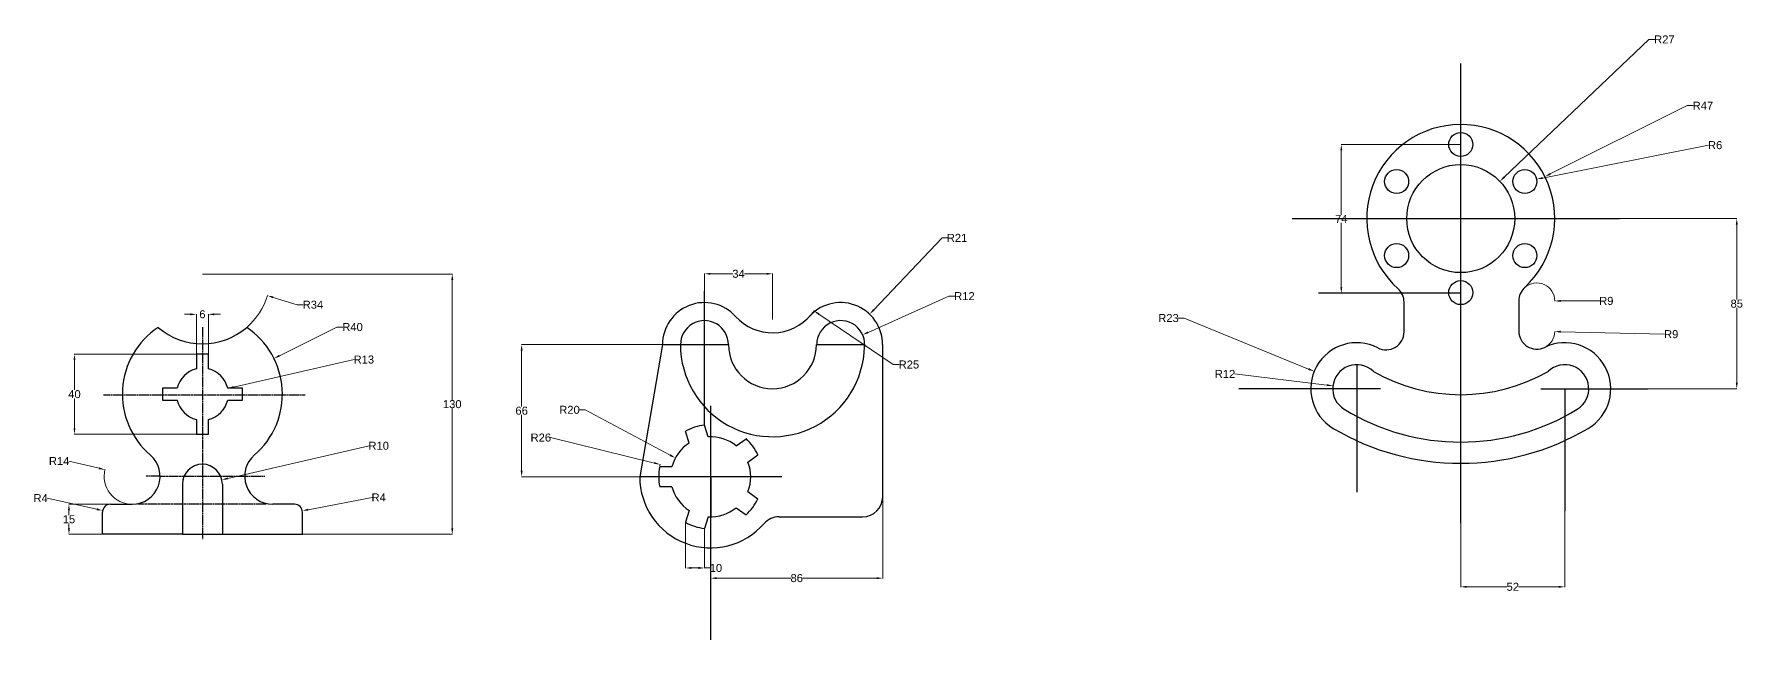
# Model space of a CAD drawing. Header units: inches. Extents: x 51 to 5125, y 41 to 357.
# Drawn here: x 1259 to 2113, y 55 to 357 of the extents above; entities that cross this region are included whole.
import ezdxf

# ---------------------------------------------------------------- set-up
doc = ezdxf.new("R2010")
doc.units = ezdxf.units.IN
doc.header["$MEASUREMENT"] = 0
doc.linetypes.add('ACANSTGL', pattern=[0.11811, 0.07874, -0.03937])
doc.layers.add('AM_5', color=3, linetype='Continuous', lineweight=15)
doc.styles.get("Standard").update_dxf_attribs({"font": 'arial.ttf'})
doc.dimstyles.new('AM_ANSI$0', dxfattribs={"dimtxt": 4, "dimasz": 3, "dimexe": 0.1, "dimexo": 0.05, "dimgap": 0.06, "dimtad": 0, "dimtih": 1, "dimtoh": 1, "dimdec": 0, "dimzin": 7, "dimdsep": 46, "dimtxsty": 'Standard', "dimcen": 0, "dimclrd": 2, "dimclre": 1, "dimclrt": 3, "dimadec": 0, "dimazin": 2, "dimtp": 0.1, "dimtm": 0.1, "dimtfac": 0.71, "dimtdec": 0, "dimtofl": 0, "dimtmove": 0, "dimatfit": 3, "dimfxl": 1, "dimtfillclr": 1, "dimtolj": 1, "dimtzin": 7, "dimlwd": -1, "dimlwe": -1, "dimarcsym": 1})
doc.dimstyles.new('AM_ANSI$4', dxfattribs={"dimtxt": 4, "dimasz": 3, "dimexe": 0.1, "dimexo": 0.05, "dimgap": 0.06, "dimtad": 0, "dimtih": 1, "dimtoh": 1, "dimdec": 0, "dimzin": 7, "dimdsep": 46, "dimtxsty": 'Standard', "dimcen": 0, "dimclrd": 2, "dimclre": 1, "dimclrt": 3, "dimadec": 0, "dimazin": 2, "dimtp": 0.1, "dimtm": 0.1, "dimtfac": 0.71, "dimtdec": 0, "dimtofl": 0, "dimtmove": 0, "dimatfit": 0, "dimfxl": 1, "dimtfillclr": 1, "dimtolj": 1, "dimtzin": 7, "dimlwd": -1, "dimlwe": -1, "dimarcsym": 1})

# ---------------------------------------------------------------- blocks, each defined once
blk = doc.blocks.new('*U48')
for points in [[(6, 32.65), (6, 40), (0, 40), (0, 32.65)], [(0, 7.35), (0, 0), (6, 0), (6, 7.35)]]:
    blk.add_lwpolyline(points)
blk = doc.blocks.new('*U49')
at = {"color": 0, "linetype": 'ByBlock', "lineweight": -2, "transparency": 16777216}
blk.add_blockref('*U48', (247.32, 105.35), dxfattribs=at)
for p, rotation in [((253.32, 145.35), 180), ((270.32, 122.35), 90), ((230.32, 128.35), 269.9999999999999)]:
    blk.add_blockref('*U48', p, dxfattribs=dict(at, rotation=rotation))
blk = doc.blocks.new('*D53')
at = {"layer": 'AM_5', "color": 2, "linetype": 'ByBlock', "transparency": 16777216}
blk.add_line((1358.55, 180.85), (1418.83, 194.58), dxfattribs=at)
at = {"layer": 'AM_5', "color": 1, "linetype": 'ByBlock', "transparency": 16777216}
blk.add_arc((1342.95, 177.3), 13, 12.39299, 13.122, dxfattribs=at)
at = {"layer": 'AM_5', "color": 2, "transparency": 16777216}
blk.add_solid([(1358.44, 181.34), (1358.66, 180.37), (1355.63, 180.19)], dxfattribs=at)
at = {"layer": 'Defpoints', "color": 0, "transparency": 16777216}
for p in [(1355.63, 180.19), (1342.95, 177.3)]:
    blk.add_point(p, dxfattribs=at)
at = {"layer": 'AM_5', "color": 3, "transparency": 16777216, "insert": (1423.67, 194.58), "char_height": 4, "attachment_point": 5}
blk.add_mtext('\\A1;R13', dxfattribs=at)
blk = doc.blocks.new('*D54')
at = {"layer": 'AM_5', "color": 2, "linetype": 'ByBlock', "transparency": 16777216}
blk.add_line((1355.62, 135.22), (1426.26, 151.51), dxfattribs=at)
at = {"layer": 'AM_5', "color": 2, "transparency": 16777216}
blk.add_solid([(1355.51, 135.71), (1355.73, 134.73), (1352.7, 134.55)], dxfattribs=at)
at = {"layer": 'Defpoints', "color": 0, "transparency": 16777216}
for p in [(1342.95, 132.3), (1352.7, 134.55)]:
    blk.add_point(p, dxfattribs=at)
at = {"layer": 'AM_5', "color": 3, "transparency": 16777216, "insert": (1431.09, 151.51), "char_height": 4, "attachment_point": 5}
blk.add_mtext('\\A1;R10', dxfattribs=at)
blk = doc.blocks.new('*D55')
at = {"layer": 'AM_5', "color": 2, "linetype": 'ByBlock', "transparency": 16777216}
blk.add_line((1291.28, 140.27), (1276.17, 143.91), dxfattribs=at)
at = {"layer": 'AM_5', "color": 1, "linetype": 'ByBlock', "transparency": 16777216}
blk.add_arc((1307.81, 136.3), 14, 166.06661, 269.79537, dxfattribs=at)
at = {"layer": 'AM_5', "color": 2, "transparency": 16777216}
blk.add_solid([(1291.4, 140.76), (1291.16, 139.79), (1294.2, 139.57)], dxfattribs=at)
at = {"layer": 'Defpoints', "color": 0, "transparency": 16777216}
for p in [(1294.2, 139.57), (1307.81, 136.3)]:
    blk.add_point(p, dxfattribs=at)
at = {"layer": 'AM_5', "color": 3, "transparency": 16777216, "insert": (1271.34, 143.91), "char_height": 4, "attachment_point": 5}
blk.add_mtext('\\A1;R14', dxfattribs=at)
blk = doc.blocks.new('*D56')
at = {"layer": 'AM_5', "color": 2, "linetype": 'ByBlock', "transparency": 16777216}
blk.add_line((1290.12, 119.83), (1265.37, 125.38), dxfattribs=at)
at = {"layer": 'AM_5', "color": 2, "transparency": 16777216}
blk.add_solid([(1290.23, 120.32), (1290.01, 119.34), (1293.05, 119.17)], dxfattribs=at)
at = {"layer": 'Defpoints', "color": 0, "transparency": 16777216}
for p in [(1293.05, 119.17), (1296.95, 118.3)]:
    blk.add_point(p, dxfattribs=at)
at = {"layer": 'AM_5', "color": 3, "transparency": 16777216, "insert": (1262.1, 125.38), "char_height": 4, "attachment_point": 5}
blk.add_mtext('\\A1;R4', dxfattribs=at)
blk = doc.blocks.new('*D57')
at = {"layer": 'AM_5', "color": 2, "linetype": 'ByBlock', "transparency": 16777216}
blk.add_line((1395.83, 119.61), (1427.81, 125.73), dxfattribs=at)
at = {"layer": 'AM_5', "color": 2, "transparency": 16777216}
blk.add_solid([(1395.73, 120.1), (1395.92, 119.12), (1392.88, 119.05)], dxfattribs=at)
at = {"layer": 'Defpoints', "color": 0, "transparency": 16777216}
for p in [(1388.95, 118.3), (1392.88, 119.05)]:
    blk.add_point(p, dxfattribs=at)
at = {"layer": 'AM_5', "color": 3, "transparency": 16777216, "insert": (1431.09, 125.73), "char_height": 4, "attachment_point": 5}
blk.add_mtext('\\A1;R4', dxfattribs=at)
blk = doc.blocks.new('*D58')
at = {"layer": 'AM_5', "color": 2, "linetype": 'ByBlock', "transparency": 16777216}
for p, q in [((1381.43, 196.49), (1410.18, 210.83)), ((1410.18, 210.83), (1413.18, 210.83))]:
    blk.add_line(p, q, dxfattribs=at)
at = {"layer": 'AM_5', "color": 2, "transparency": 16777216}
blk.add_solid([(1381.21, 196.94), (1381.65, 196.04), (1378.75, 195.15)], dxfattribs=at)
at = {"layer": 'Defpoints', "color": 0, "transparency": 16777216}
for p in [(1378.75, 195.15), (1342.95, 177.3)]:
    blk.add_point(p, dxfattribs=at)
at = {"layer": 'AM_5', "color": 3, "transparency": 16777216, "insert": (1418.01, 210.83), "char_height": 4, "attachment_point": 5}
blk.add_mtext('\\A1;R40', dxfattribs=at)
blk = doc.blocks.new('*D59')
at = {"layer": 'AM_5', "color": 2, "linetype": 'ByBlock', "transparency": 16777216}
for p, q in [((1378.35, 225.64), (1390.38, 221.97)), ((1390.38, 221.97), (1393.38, 221.97))]:
    blk.add_line(p, q, dxfattribs=at)
at = {"layer": 'AM_5', "color": 1, "linetype": 'ByBlock', "transparency": 16777216}
blk.add_arc((1342.95, 236.41), 34, 310.71847, 343.23623, dxfattribs=at)
at = {"layer": 'AM_5', "color": 2, "transparency": 16777216}
blk.add_solid([(1378.49, 226.12), (1378.2, 225.16), (1375.48, 226.51)], dxfattribs=at)
at = {"layer": 'Defpoints', "color": 0, "transparency": 16777216}
for p in [(1342.95, 236.41), (1375.48, 226.51)]:
    blk.add_point(p, dxfattribs=at)
at = {"layer": 'AM_5', "color": 3, "transparency": 16777216, "insert": (1398.21, 221.97), "char_height": 4, "attachment_point": 5}
blk.add_mtext('\\A1;R34', dxfattribs=at)
blk = doc.blocks.new('*D50')
at = {"layer": 'AM_5', "color": 2, "linetype": 'ByBlock', "transparency": 16777216}
for p, q in [((1336.95, 217.18), (1333.95, 217.18)), ((1348.95, 217.18), (1351.95, 217.18))]:
    blk.add_line(p, q, dxfattribs=at)
at = {"layer": 'AM_5', "color": 1, "linetype": 'ByBlock', "transparency": 16777216}
for p, q in [((1339.95, 197.35), (1339.95, 217.28)), ((1345.95, 197.35), (1345.95, 217.28))]:
    blk.add_line(p, q, dxfattribs=at)
at = {"layer": 'AM_5', "color": 2, "transparency": 16777216}
for points in [[(1336.95, 217.68), (1336.95, 216.68), (1339.95, 217.18)], [(1348.95, 217.68), (1348.95, 216.68), (1345.95, 217.18)]]:
    blk.add_solid(points, dxfattribs=at)
at = {"layer": 'Defpoints', "color": 0, "transparency": 16777216}
for p in [(1345.95, 217.18), (1339.95, 197.3), (1345.95, 197.3)]:
    blk.add_point(p, dxfattribs=at)
at = {"layer": 'AM_5', "color": 3, "transparency": 16777216, "insert": (1342.95, 217.18), "char_height": 4, "attachment_point": 5}
blk.add_mtext('\\A1;6', dxfattribs=at)
blk = doc.blocks.new('*D51')
at = {"layer": 'AM_5', "color": 1, "linetype": 'ByBlock', "transparency": 16777216}
for p, q in [((1299.17, 122.3), (1276.14, 122.3)), ((1292.9, 107.3), (1276.14, 107.3))]:
    blk.add_line(p, q, dxfattribs=at)
at = {"layer": 'AM_5', "color": 2, "linetype": 'ByBlock', "transparency": 16777216}
for p, q in [((1276.24, 119.3), (1276.24, 116.9)), ((1276.24, 110.3), (1276.24, 112.7))]:
    blk.add_line(p, q, dxfattribs=at)
at = {"layer": 'AM_5', "color": 2, "transparency": 16777216}
for points in [[(1275.74, 119.3), (1276.74, 119.3), (1276.24, 122.3)], [(1275.74, 110.3), (1276.74, 110.3), (1276.24, 107.3)]]:
    blk.add_solid(points, dxfattribs=at)
at = {"layer": 'Defpoints', "color": 0, "transparency": 16777216}
for p in [(1276.24, 122.3), (1299.22, 122.3), (1292.95, 107.3)]:
    blk.add_point(p, dxfattribs=at)
at = {"layer": 'AM_5', "color": 3, "transparency": 16777216, "insert": (1276.24, 114.8), "char_height": 4, "attachment_point": 5}
blk.add_mtext('\\A1;15', dxfattribs=at)
blk = doc.blocks.new('*D60')
at = {"layer": 'AM_5', "color": 1, "linetype": 'ByBlock', "transparency": 16777216}
for p, q in [((1343, 237.3), (1467.97, 237.3)), ((1387.11, 107.3), (1467.97, 107.3))]:
    blk.add_line(p, q, dxfattribs=at)
at = {"layer": 'AM_5', "color": 2, "linetype": 'ByBlock', "transparency": 16777216}
for p, q in [((1467.87, 234.3), (1467.87, 174.4)), ((1467.87, 110.3), (1467.87, 170.2))]:
    blk.add_line(p, q, dxfattribs=at)
at = {"layer": 'AM_5', "color": 2, "transparency": 16777216}
for points in [[(1467.37, 234.3), (1468.37, 234.3), (1467.87, 237.3)], [(1467.37, 110.3), (1468.37, 110.3), (1467.87, 107.3)]]:
    blk.add_solid(points, dxfattribs=at)
at = {"layer": 'Defpoints', "color": 0, "transparency": 16777216}
for p in [(1342.95, 237.3), (1467.87, 237.3), (1387.06, 107.3)]:
    blk.add_point(p, dxfattribs=at)
at = {"layer": 'AM_5', "color": 3, "transparency": 16777216, "insert": (1467.87, 172.3), "char_height": 4, "attachment_point": 5}
blk.add_mtext('\\A1;130', dxfattribs=at)
blk = doc.blocks.new('*D52')
at = {"layer": 'AM_5', "color": 1, "linetype": 'ByBlock', "transparency": 16777216}
for p, q in [((1342.9, 197.3), (1278.89, 197.3)), ((1342.9, 157.3), (1278.89, 157.3))]:
    blk.add_line(p, q, dxfattribs=at)
at = {"layer": 'AM_5', "color": 2, "linetype": 'ByBlock', "transparency": 16777216}
for p, q in [((1278.99, 194.3), (1278.99, 179.4)), ((1278.99, 160.3), (1278.99, 175.2))]:
    blk.add_line(p, q, dxfattribs=at)
at = {"layer": 'AM_5', "color": 2, "transparency": 16777216}
for points in [[(1278.49, 194.3), (1279.49, 194.3), (1278.99, 197.3)], [(1278.49, 160.3), (1279.49, 160.3), (1278.99, 157.3)]]:
    blk.add_solid(points, dxfattribs=at)
at = {"layer": 'Defpoints', "color": 0, "transparency": 16777216}
for p in [(1278.99, 197.3), (1342.95, 197.3), (1342.95, 157.3)]:
    blk.add_point(p, dxfattribs=at)
at = {"layer": 'AM_5', "color": 3, "transparency": 16777216, "insert": (1278.99, 177.3), "char_height": 4, "attachment_point": 5}
blk.add_mtext('\\A1;40', dxfattribs=at)
blk = doc.blocks.new('*U61')
for p, q in [((3.32, 5), (-2.83, 5)), ((3.32, -5), (-2.83, -5))]:
    blk.add_line(p, q)
blk.add_arc((22.68, 0), 26, 168.91251, 191.08749)
blk = doc.blocks.new('*U62')
at = {"color": 0, "linetype": 'ByBlock', "lineweight": -2, "transparency": 16777216}
for p, rotation in [((125.23, 116.39), 287.9999999999999), ((150.59, 108.15), 215.9999999999999), ((150.59, 81.49), 144), ((125.23, 73.25), 72)]:
    blk.add_blockref('*U61', p, dxfattribs=dict(at, rotation=rotation))
blk.add_blockref('*U61', (109.56, 94.82), dxfattribs=at)
blk = doc.blocks.new('*D63')
at = {"layer": 'AM_5', "color": 1, "linetype": 'ByBlock', "transparency": 16777216}
for p, q in [((1683.09, 125.99), (1683.09, 85.31)), ((1597.09, 90.44), (1597.09, 85.31))]:
    blk.add_line(p, q, dxfattribs=at)
at = {"layer": 'AM_5', "color": 2, "linetype": 'ByBlock', "transparency": 16777216}
for p, q in [((1600.09, 85.41), (1637.16, 85.41)), ((1680.09, 85.41), (1643.01, 85.41))]:
    blk.add_line(p, q, dxfattribs=at)
at = {"layer": 'AM_5', "color": 2, "transparency": 16777216}
for points in [[(1600.09, 85.91), (1600.09, 84.91), (1597.09, 85.41)], [(1680.09, 85.91), (1680.09, 84.91), (1683.09, 85.41)]]:
    blk.add_solid(points, dxfattribs=at)
at = {"layer": 'Defpoints', "color": 0, "transparency": 16777216}
for p in [(1683.09, 126.04), (1597.09, 90.49), (1683.09, 85.41)]:
    blk.add_point(p, dxfattribs=at)
at = {"layer": 'AM_5', "color": 3, "transparency": 16777216, "insert": (1640.09, 85.41), "char_height": 4, "attachment_point": 5}
blk.add_mtext('\\A1;86', dxfattribs=at)
blk = doc.blocks.new('*D66')
at = {"layer": 'AM_5', "color": 1, "linetype": 'ByBlock', "transparency": 16777216}
for p, q in [((1584.45, 113.27), (1584.45, 90.39)), ((1593.96, 110.18), (1593.96, 90.39))]:
    blk.add_line(p, q, dxfattribs=at)
at = {"layer": 'AM_5', "color": 2, "linetype": 'ByBlock', "transparency": 16777216}
for p, q in [((1587.45, 90.49), (1590.96, 90.49)), ((1593.96, 90.49), (1596.96, 90.49))]:
    blk.add_line(p, q, dxfattribs=at)
at = {"layer": 'AM_5', "color": 2, "transparency": 16777216}
for points in [[(1587.45, 90.99), (1587.45, 89.99), (1584.45, 90.49)], [(1590.96, 90.99), (1590.96, 89.99), (1593.96, 90.49)]]:
    blk.add_solid(points, dxfattribs=at)
at = {"layer": 'Defpoints', "color": 0, "transparency": 16777216}
for p in [(1584.45, 113.32), (1593.96, 110.23), (1593.96, 90.49)]:
    blk.add_point(p, dxfattribs=at)
at = {"layer": 'AM_5', "color": 3, "transparency": 16777216, "insert": (1599.69, 90.49), "char_height": 4, "attachment_point": 5}
blk.add_mtext('\\A1;10', dxfattribs=at)
blk = doc.blocks.new('*D64')
at = {"layer": 'AM_5', "color": 2, "linetype": 'ByBlock', "transparency": 16777216}
for p, q in [((1678.62, 219.43), (1712.78, 255.36)), ((1712.78, 255.36), (1715.78, 255.36))]:
    blk.add_line(p, q, dxfattribs=at)
at = {"layer": 'AM_5', "color": 2, "transparency": 16777216}
blk.add_solid([(1678.26, 219.78), (1678.99, 219.09), (1676.56, 217.26)], dxfattribs=at)
at = {"layer": 'Defpoints', "color": 0, "transparency": 16777216}
for p in [(1676.56, 217.26), (1662.09, 202.04)]:
    blk.add_point(p, dxfattribs=at)
at = {"layer": 'AM_5', "color": 3, "transparency": 16777216, "insert": (1720.23, 255.36), "char_height": 4, "attachment_point": 5}
blk.add_mtext('\\A1;R21', dxfattribs=at)
blk = doc.blocks.new('*D67')
at = {"layer": 'AM_5', "color": 2, "linetype": 'ByBlock', "transparency": 16777216}
for p, q in [((1675.77, 208.18), (1716.11, 226.26)), ((1716.11, 226.26), (1719.11, 226.26))]:
    blk.add_line(p, q, dxfattribs=at)
at = {"layer": 'AM_5', "color": 2, "transparency": 16777216}
blk.add_solid([(1675.57, 208.63), (1675.98, 207.72), (1673.04, 206.95)], dxfattribs=at)
at = {"layer": 'Defpoints', "color": 0, "transparency": 16777216}
for p in [(1673.04, 206.95), (1662.09, 202.04)]:
    blk.add_point(p, dxfattribs=at)
at = {"layer": 'AM_5', "color": 3, "transparency": 16777216, "insert": (1723.93, 226.26), "char_height": 4, "attachment_point": 5}
blk.add_mtext('\\A1;R12', dxfattribs=at)
blk = doc.blocks.new('*D68')
at = {"layer": 'AM_5', "color": 2, "linetype": 'ByBlock', "transparency": 16777216}
for p, q in [((1534.32, 169.46), (1531.32, 169.46)), ((1576.79, 146.85), (1534.32, 169.46))]:
    blk.add_line(p, q, dxfattribs=at)
at = {"layer": 'AM_5', "color": 2, "transparency": 16777216}
blk.add_solid([(1577.02, 147.29), (1576.55, 146.41), (1579.43, 145.44)], dxfattribs=at)
at = {"layer": 'Defpoints', "color": 0, "transparency": 16777216}
for p in [(1579.43, 145.44), (1597.09, 136.04)]:
    blk.add_point(p, dxfattribs=at)
at = {"layer": 'AM_5', "color": 3, "transparency": 16777216, "insert": (1526.49, 169.46), "char_height": 4, "attachment_point": 5}
blk.add_mtext('\\A1;R20', dxfattribs=at)
blk = doc.blocks.new('*D69')
at = {"layer": 'AM_5', "color": 2, "linetype": 'ByBlock', "transparency": 16777216}
blk.add_line((1568.92, 142.92), (1516.99, 155.6), dxfattribs=at)
at = {"layer": 'AM_5', "color": 1, "linetype": 'ByBlock', "transparency": 16777216}
blk.add_arc((1597.09, 136.04), 26, 166.05238, 168.80233, dxfattribs=at)
at = {"layer": 'AM_5', "color": 2, "transparency": 16777216}
blk.add_solid([(1569.03, 143.41), (1568.8, 142.43), (1571.83, 142.21)], dxfattribs=at)
at = {"layer": 'Defpoints', "color": 0, "transparency": 16777216}
for p in [(1571.83, 142.21), (1597.09, 136.04)]:
    blk.add_point(p, dxfattribs=at)
at = {"layer": 'AM_5', "color": 3, "transparency": 16777216, "insert": (1512.15, 155.6), "char_height": 4, "attachment_point": 5}
blk.add_mtext('\\A1;R26', dxfattribs=at)
blk = doc.blocks.new('*D70')
at = {"layer": 'AM_5', "color": 1, "linetype": 'ByBlock', "transparency": 16777216}
for p, q in [((1593.96, 202.09), (1593.96, 237.51)), ((1628.02, 214.66), (1628.02, 237.51))]:
    blk.add_line(p, q, dxfattribs=at)
at = {"layer": 'AM_5', "color": 2, "linetype": 'ByBlock', "transparency": 16777216}
for p, q in [((1596.96, 237.41), (1608.08, 237.41)), ((1625.02, 237.41), (1613.91, 237.41))]:
    blk.add_line(p, q, dxfattribs=at)
at = {"layer": 'AM_5', "color": 2, "transparency": 16777216}
for points in [[(1596.96, 237.91), (1596.96, 236.91), (1593.96, 237.41)], [(1625.02, 237.91), (1625.02, 236.91), (1628.02, 237.41)]]:
    blk.add_solid(points, dxfattribs=at)
at = {"layer": 'Defpoints', "color": 0, "transparency": 16777216}
for p in [(1628.02, 237.41), (1628.02, 214.61), (1593.96, 202.04)]:
    blk.add_point(p, dxfattribs=at)
at = {"layer": 'AM_5', "color": 3, "transparency": 16777216, "insert": (1610.99, 237.41), "char_height": 4, "attachment_point": 5}
blk.add_mtext('\\A1;34', dxfattribs=at)
blk = doc.blocks.new('*D65')
at = {"layer": 'AM_5', "color": 1, "linetype": 'ByBlock', "transparency": 16777216}
for p, q in [((1572.91, 202.04), (1502.47, 202.04)), ((1561.54, 136.04), (1502.47, 136.04))]:
    blk.add_line(p, q, dxfattribs=at)
at = {"layer": 'AM_5', "color": 2, "linetype": 'ByBlock', "transparency": 16777216}
for p, q in [((1502.57, 199.04), (1502.57, 171.14)), ((1502.57, 139.04), (1502.57, 166.94))]:
    blk.add_line(p, q, dxfattribs=at)
at = {"layer": 'AM_5', "color": 2, "transparency": 16777216}
for points in [[(1502.07, 199.04), (1503.07, 199.04), (1502.57, 202.04)], [(1502.07, 139.04), (1503.07, 139.04), (1502.57, 136.04)]]:
    blk.add_solid(points, dxfattribs=at)
at = {"layer": 'Defpoints', "color": 0, "transparency": 16777216}
for p in [(1502.57, 202.04), (1572.96, 202.04), (1561.59, 136.04)]:
    blk.add_point(p, dxfattribs=at)
at = {"layer": 'AM_5', "color": 3, "transparency": 16777216, "insert": (1502.57, 169.04), "char_height": 4, "attachment_point": 5}
blk.add_mtext('\\A1;66', dxfattribs=at)
blk = doc.blocks.new('*D71')
at = {"layer": 'AM_5', "color": 2, "linetype": 'ByBlock', "transparency": 16777216}
for p, q in [((1651.2, 217.24), (1688.32, 192.09)), ((1688.32, 192.09), (1691.32, 192.09))]:
    blk.add_line(p, q, dxfattribs=at)
at = {"layer": 'AM_5', "color": 1, "linetype": 'ByBlock', "transparency": 16777216}
blk.add_arc((1628.02, 232.95), 25, 320.23184, 326.10511, dxfattribs=at)
at = {"layer": 'AM_5', "color": 2, "transparency": 16777216}
blk.add_solid([(1651.48, 217.66), (1650.92, 216.83), (1648.72, 218.93)], dxfattribs=at)
at = {"layer": 'Defpoints', "color": 0, "transparency": 16777216}
for p in [(1628.02, 232.95), (1648.72, 218.93)]:
    blk.add_point(p, dxfattribs=at)
at = {"layer": 'AM_5', "color": 3, "transparency": 16777216, "insert": (1696.18, 192.09), "char_height": 4, "attachment_point": 5}
blk.add_mtext('\\A1;R25', dxfattribs=at)
blk = doc.blocks.new('*U72')
blk.add_circle((0, 0), 6)
blk = doc.blocks.new('*U73')
at = {"color": 0, "linetype": 'ByBlock', "lineweight": -2, "transparency": 16777216}
blk.add_blockref('*U72', (1560.89, 1293.64), dxfattribs=at)
for p, rotation in [((1528.85, 1275.14), 59.99999999999999), ((1592.94, 1275.14), 299.9999999999999), ((1528.85, 1238.14), 120), ((1592.94, 1238.14), 240), ((1560.89, 1219.64), 180)]:
    blk.add_blockref('*U72', p, dxfattribs=dict(at, rotation=rotation))
blk = doc.blocks.new('*D74')
at = {"layer": 'AM_5', "color": 2, "linetype": 'ByBlock', "transparency": 16777216}
blk.add_line((2012.94, 285.24), (2095.97, 301.64), dxfattribs=at)
at = {"layer": 'AM_5', "color": 2, "transparency": 16777216}
blk.add_solid([(2012.84, 285.73), (2013.04, 284.75), (2010, 284.66)], dxfattribs=at)
at = {"layer": 'Defpoints', "color": 0, "transparency": 16777216}
for p in [(2004.11, 283.5), (2010, 284.66)]:
    blk.add_point(p, dxfattribs=at)
at = {"layer": 'AM_5', "color": 3, "transparency": 16777216, "insert": (2099.25, 301.64), "char_height": 4, "attachment_point": 5}
blk.add_mtext('\\A1;R6', dxfattribs=at)
blk = doc.blocks.new('*D78')
at = {"layer": 'AM_5', "color": 2, "linetype": 'ByBlock', "transparency": 16777216}
blk.add_line((2022.06, 223.86), (2041.54, 223.86), dxfattribs=at)
at = {"layer": 'AM_5', "color": 1, "linetype": 'ByBlock', "transparency": 16777216}
blk.add_arc((2010.06, 223.86), 9, 359.36338, 132.40289, dxfattribs=at)
at = {"layer": 'AM_5', "color": 2, "transparency": 16777216}
blk.add_solid([(2022.06, 224.36), (2022.06, 223.36), (2019.06, 223.86)], dxfattribs=at)
at = {"layer": 'Defpoints', "color": 0, "transparency": 16777216}
for p in [(2010.06, 223.86), (2019.06, 223.86)]:
    blk.add_point(p, dxfattribs=at)
at = {"layer": 'AM_5', "color": 3, "transparency": 16777216, "insert": (2044.83, 223.86), "char_height": 4, "attachment_point": 5}
blk.add_mtext('\\A1;R9', dxfattribs=at)
blk = doc.blocks.new('*D75')
at = {"layer": 'AM_5', "color": 2, "linetype": 'ByBlock', "transparency": 16777216}
blk.add_line((2022.09, 208.5), (2073.98, 207.25), dxfattribs=at)
at = {"layer": 'AM_5', "color": 1, "linetype": 'ByBlock', "transparency": 16777216}
blk.add_arc((2010.09, 208.79), 9, 296.21035, 359.25581, dxfattribs=at)
at = {"layer": 'AM_5', "color": 2, "transparency": 16777216}
blk.add_solid([(2022.1, 209), (2022.08, 208), (2019.09, 208.57)], dxfattribs=at)
at = {"layer": 'Defpoints', "color": 0, "transparency": 16777216}
for p in [(2010.09, 208.79), (2019.09, 208.57)]:
    blk.add_point(p, dxfattribs=at)
at = {"layer": 'AM_5', "color": 3, "transparency": 16777216, "insert": (2077.27, 207.25), "char_height": 4, "attachment_point": 5}
blk.add_mtext('\\A1;R9', dxfattribs=at)
blk = doc.blocks.new('*D79')
at = {"layer": 'AM_5', "color": 2, "linetype": 'ByBlock', "transparency": 16777216}
for p, q in [((1833.8, 215.3), (1830.8, 215.3)), ((1896, 189.85), (1833.8, 215.3))]:
    blk.add_line(p, q, dxfattribs=at)
at = {"layer": 'AM_5', "color": 2, "transparency": 16777216}
blk.add_solid([(1896.19, 190.31), (1895.81, 189.38), (1898.78, 188.71)], dxfattribs=at)
at = {"layer": 'Defpoints', "color": 0, "transparency": 16777216}
for p in [(1898.78, 188.71), (1920.07, 180)]:
    blk.add_point(p, dxfattribs=at)
at = {"layer": 'AM_5', "color": 3, "transparency": 16777216, "insert": (1825.96, 215.3), "char_height": 4, "attachment_point": 5}
blk.add_mtext('\\A1;R23', dxfattribs=at)
blk = doc.blocks.new('*D76')
at = {"layer": 'AM_5', "color": 2, "linetype": 'ByBlock', "transparency": 16777216}
blk.add_line((1905.18, 181.8), (1859.02, 187.4), dxfattribs=at)
at = {"layer": 'AM_5', "color": 2, "transparency": 16777216}
blk.add_solid([(1905.24, 182.3), (1905.12, 181.31), (1908.16, 181.44)], dxfattribs=at)
at = {"layer": 'Defpoints', "color": 0, "transparency": 16777216}
for p in [(1908.16, 181.44), (1920.07, 180)]:
    blk.add_point(p, dxfattribs=at)
at = {"layer": 'AM_5', "color": 3, "transparency": 16777216, "insert": (1854.2, 187.4), "char_height": 4, "attachment_point": 5}
blk.add_mtext('\\A1;R12', dxfattribs=at)
blk = doc.blocks.new('*D80')
at = {"layer": 'AM_5', "color": 2, "linetype": 'ByBlock', "transparency": 16777216}
for p, q in [((2016.82, 287.29), (2085.3, 321.4)), ((2085.3, 321.4), (2088.3, 321.4))]:
    blk.add_line(p, q, dxfattribs=at)
at = {"layer": 'AM_5', "color": 2, "transparency": 16777216}
blk.add_solid([(2016.6, 287.74), (2017.05, 286.85), (2014.14, 285.96)], dxfattribs=at)
at = {"layer": 'Defpoints', "color": 0, "transparency": 16777216}
for p in [(2014.14, 285.96), (1972.07, 265)]:
    blk.add_point(p, dxfattribs=at)
at = {"layer": 'AM_5', "color": 3, "transparency": 16777216, "insert": (2093.14, 321.4), "char_height": 4, "attachment_point": 5}
blk.add_mtext('\\A1;R47', dxfattribs=at)
blk = doc.blocks.new('*D81')
at = {"layer": 'AM_5', "color": 1, "linetype": 'ByBlock', "transparency": 16777216}
for p, q in [((1972.07, 128.47), (1972.07, 80.98)), ((2024.07, 128.47), (2024.07, 80.98))]:
    blk.add_line(p, q, dxfattribs=at)
at = {"layer": 'AM_5', "color": 2, "linetype": 'ByBlock', "transparency": 16777216}
for p, q in [((1975.07, 81.08), (1995.16, 81.08)), ((2021.07, 81.08), (2000.97, 81.08))]:
    blk.add_line(p, q, dxfattribs=at)
at = {"layer": 'AM_5', "color": 2, "transparency": 16777216}
for points in [[(1975.07, 81.58), (1975.07, 80.58), (1972.07, 81.08)], [(2021.07, 81.58), (2021.07, 80.58), (2024.07, 81.08)]]:
    blk.add_solid(points, dxfattribs=at)
at = {"layer": 'Defpoints', "color": 0, "transparency": 16777216}
for p in [(1972.07, 128.52), (2024.07, 128.52), (2024.07, 81.08)]:
    blk.add_point(p, dxfattribs=at)
at = {"layer": 'AM_5', "color": 3, "transparency": 16777216, "insert": (1998.07, 81.08), "char_height": 4, "attachment_point": 5}
blk.add_mtext('\\A1;52', dxfattribs=at)
blk = doc.blocks.new('*D82')
at = {"layer": 'AM_5', "color": 1, "linetype": 'ByBlock', "transparency": 16777216}
for p, q in [((2030.94, 265), (2110.16, 265)), ((2024.12, 180), (2110.16, 180))]:
    blk.add_line(p, q, dxfattribs=at)
at = {"layer": 'AM_5', "color": 2, "linetype": 'ByBlock', "transparency": 16777216}
for p, q in [((2110.06, 262), (2110.06, 224.6)), ((2110.06, 183), (2110.06, 220.4))]:
    blk.add_line(p, q, dxfattribs=at)
at = {"layer": 'AM_5', "color": 2, "transparency": 16777216}
for points in [[(2109.56, 262), (2110.56, 262), (2110.06, 265)], [(2109.56, 183), (2110.56, 183), (2110.06, 180)]]:
    blk.add_solid(points, dxfattribs=at)
at = {"layer": 'Defpoints', "color": 0, "transparency": 16777216}
for p in [(2030.89, 265), (2024.07, 180), (2110.06, 180)]:
    blk.add_point(p, dxfattribs=at)
at = {"layer": 'AM_5', "color": 3, "transparency": 16777216, "insert": (2110.06, 222.5), "char_height": 4, "attachment_point": 5}
blk.add_mtext('\\A1;85', dxfattribs=at)
blk = doc.blocks.new('*D77')
at = {"layer": 'AM_5', "color": 2, "linetype": 'ByBlock', "transparency": 16777216}
for p, q in [((1993.8, 285.68), (2066.03, 354.45)), ((2066.03, 354.45), (2069.03, 354.45))]:
    blk.add_line(p, q, dxfattribs=at)
at = {"layer": 'AM_5', "color": 2, "transparency": 16777216}
blk.add_solid([(1993.45, 286.05), (1994.14, 285.32), (1991.62, 283.62)], dxfattribs=at)
at = {"layer": 'Defpoints', "color": 0, "transparency": 16777216}
for p in [(1991.62, 283.62), (1972.07, 265)]:
    blk.add_point(p, dxfattribs=at)
at = {"layer": 'AM_5', "color": 3, "transparency": 16777216, "insert": (2073.87, 354.45), "char_height": 4, "attachment_point": 5}
blk.add_mtext('\\A1;R27', dxfattribs=at)
blk = doc.blocks.new('*D83')
at = {"layer": 'AM_5', "color": 1, "linetype": 'ByBlock', "transparency": 16777216}
for p, q in [((1972.02, 302), (1912.25, 302)), ((1972.02, 227.72), (1912.25, 227.72))]:
    blk.add_line(p, q, dxfattribs=at)
at = {"layer": 'AM_5', "color": 2, "linetype": 'ByBlock', "transparency": 16777216}
for p, q in [((1912.35, 299), (1912.35, 266.92)), ((1912.35, 230.72), (1912.35, 262.8))]:
    blk.add_line(p, q, dxfattribs=at)
at = {"layer": 'AM_5', "color": 2, "transparency": 16777216}
for points in [[(1911.85, 299), (1912.85, 299), (1912.35, 302)], [(1911.85, 230.72), (1912.85, 230.72), (1912.35, 227.72)]]:
    blk.add_solid(points, dxfattribs=at)
at = {"layer": 'Defpoints', "color": 0, "transparency": 16777216}
for p in [(1972.07, 302), (1912.35, 227.72), (1972.07, 227.72)]:
    blk.add_point(p, dxfattribs=at)
at = {"layer": 'AM_5', "color": 3, "transparency": 16777216, "insert": (1912.35, 264.86), "char_height": 4, "attachment_point": 5}
blk.add_mtext('\\A1;74', dxfattribs=at)

msp = doc.modelspace()

# ---------------------------------------------------------------- linework, layer by layer
for p, q in [((1972.06803, 112.94166), (1972.06803, 342.49201)), ((1887.72105, 264.99966), (2051.3925, 264.99966)), ((1593.95811, 161.84955), (1593.95811, 228.78146)), ((1972.06803, 227.71684), (1900.92716, 227.71684)), ((1943.73381, 208.443), (1943.73068, 223.26523)), ((2001.06022, 223.83809), (2001.0944, 208.76704)), ((1572.95811, 202.03855), (1561.58731, 136.03855)), ((1572.95811, 202.03855), (1605.95811, 202.03855)), ((1581.95811, 202.03855), (1593.95811, 202.03855)), ((1593.95811, 202.03855), (1605.95811, 202.03855)), ((1593.95811, 202.03855), (1605.95811, 202.03855)), ((1649.95811, 202.03855), (1674.08731, 202.03855)), ((1662.08731, 202.03855), (1674.08731, 202.03855)), ((1683.02271, 202.03855), (1683.08731, 202.03855)), ((1683.08731, 126.03855), (1683.08731, 202.03855)), ((1920.06803, 191.99966), (1920.06803, 128.37456)), ((1931.97804, 179.99966), (1861.19939, 179.99966)), ((2012.14569, 179.99966), (2065.59079, 179.99966)), ((2024.06803, 179.99966), (2024.06803, 118.99743)), ((1597.08731, 54.6302), (1597.08731, 171.53855)), ((1332.95075, 132.29872), (1332.95075, 107.29872)), ((1352.95075, 132.29872), (1352.95075, 107.29872)), ((1632.58731, 136.03855), (1561.58731, 136.03855)), ((1597.08731, 136.03855), (1592.08731, 136.03855)), ((1597.08731, 136.03855), (1597.08731, 131.03855)), ((1597.08731, 136.03855), (1597.08731, 116.03855)), ((1296.95075, 122.29872), (1307.80818, 122.29872)), ((1388.95075, 122.29872), (1378.09331, 122.29872)), ((1292.95075, 107.29872), (1292.95075, 118.29872)), ((1292.95075, 107.29872), (1292.95075, 118.29872)), ((1392.95075, 107.29872), (1392.95075, 118.29872)), ((1631.29622, 116.03855), (1673.08731, 116.03855)), ((1332.95075, 107.29872), (1292.95075, 107.29872)), ((1332.95075, 107.29872), (1352.95075, 107.29872)), ((1352.95075, 107.29872), (1392.95075, 107.29872))]:
    msp.add_line(p, q)
at = {"linetype": 'ACANSTGL', "ltscale": 5}
for p, q in [((1342.95075, 210.8273), (1342.95075, 104.89717)), ((1293.56186, 176.92966), (1394.32294, 176.92966)), ((1321.80818, 136.29872), (1314.77471, 136.29872)), ((1321.80818, 136.29872), (1374.17072, 136.29872)), ((1310.72393, 122.60572), (1375.18829, 122.60344))]:
    msp.add_line(p, q, dxfattribs=at)
msp.add_circle((1972.06803, 264.99966), 27)
for centre, radius, start, end in [((1972.06803, 264.99966), 47, 312.72120082, 228.18416325), ((1972.06803, 264.99966), 47, 312.72120082, 228.18416325), ((1972.06803, 264.99966), 47, 312.72120082, 228.18416325), ((1593.95811, 202.03855), 21, 42.22301493, 180), ((1662.02271, 202.03855), 21, 360, 140.57366327), ((1934.73068, 223.26332), 9, 0.01212867, 48.18416325), ((1934.73068, 223.26332), 9, 0.01212867, 48.18416325), ((1934.73068, 223.26332), 9, 0.01212867, 48.18416325), ((2010.0602, 223.8585), 9, 132.72120082, 180.12992649), ((2010.0602, 223.8585), 9, 132.72120082, 180.12992649), ((1593.95811, 202.03855), 12, 0, 180.01807328), ((1628.02271, 232.95138), 25, 222.22301493, 320.11724345), ((1662.08731, 202.03855), 12, 350.22053513, 180), ((1342.95075, 177.29872), 40, 123.6104451, 229.39893927), ((1342.95075, 236.41354), 34, 229.36578515, 310.63421485), ((1342.95075, 177.29872), 40, 310.60106073, 56.3895549), ((1934.73381, 208.44109), 9, 242.72216981, 0.01212867), ((2010.09437, 208.78745), 9, 180.12992649, 295.8920378), ((1627.95811, 202.03855), 46, 179.9952853, 2.53962705), ((1627.95811, 202.03855), 22, 180, 0), ((1920.06803, 179.99966), 23, 62.72216981, 239.36702497), ((2024.06803, 179.99966), 23, 300.63297503, 115.8920378), ((1342.95075, 177.29872), 13, 103.3423638, 166.6576362), ((1342.95075, 177.29872), 13, 13.3423638, 76.6576362), ((1920.06803, 179.99966), 12, 46.14646546, 238.54317664), ((1972.06803, 264.99966), 87.96188, 240.22144558, 299.77855442), ((2024.06803, 179.99966), 12, 301.45682336, 133.85353454), ((1342.95075, 177.29872), 13, 193.3423638, 256.6576362), ((1342.95075, 177.29872), 13, 283.3423638, 346.6576362), ((1972.06803, 264.99966), 111.64437, 238.54317664, 301.45682336), ((1597.08731, 136.03855), 20, 50.47751219, 93.52248781), ((1972.06803, 267.81148), 125.05349, 239.36702497, 300.63297503), ((1307.80818, 136.29872), 14, 270, 49.39893927), ((1378.09331, 136.29872), 14, 130.60106073, 270), ((1597.08731, 136.03855), 20, 122.47751219, 165.52248781), ((1342.95075, 132.29872), 10, 0, 180), ((1597.08731, 136.03855), 20, 338.47751219, 21.52248781), ((1597.08731, 136.03855), 35.5, 180, 318.75039291), ((1597.08731, 136.03855), 20, 194.47751219, 237.52248781), ((1296.95075, 118.29872), 4, 90, 180), ((1388.95075, 118.29872), 4, 0, 90), ((1597.08731, 136.03855), 20, 266.47751219, 309.52248781), ((1673.08731, 126.03855), 10, 270, 0), ((1631.29622, 106.03855), 10, 90, 138.75039291)]:
    msp.add_arc(centre, radius, start, end)

# ---------------------------------------------------------------- block references
for name, p in [('*U73', (411.17503, -991.63896)), ('*U49', (1092.63041, 51.9448)), ('*U62', (1464.84315, 41.21721))]:
    msp.add_blockref(name, p)

# ---------------------------------------------------------------- dimensions: what is measured, and where the dimension line sits
at = {"layer": 'AM_5'}
for center, mpoint, picture, middle in [((1972.06803, 264.99966), (1991.62349, 283.61643), '*D77', (2073.86693, 354.44936)), ((1972.06803, 264.99966), (2014.13778, 285.95524), '*D80', (2093.1427, 321.40406)), ((2004.11097, 283.49966), (2009.99723, 284.66238), '*D74', (2099.24942, 301.64386)), ((1662.08731, 202.03855), (1676.55717, 217.25771), '*D64', (1720.23268, 255.35606)), ((1342.95075, 236.41354), (1375.47683, 226.51134), '*D59', (1398.21426, 221.97319)), ((1628.02271, 232.95138), (1648.71833, 218.92671), '*D71', (1696.17501, 192.0894)), ((1920.06803, 179.99966), (1898.78089, 188.70928), '*D79', (1825.95933, 215.29683)), ((1342.95075, 177.29872), (1355.62599, 180.18632), '*D53', (1423.6674, 194.58468)), ((1920.06803, 179.99966), (1908.15513, 181.44283), '*D76', (1854.20025, 187.39538)), ((1342.95075, 132.29872), (1352.69511, 134.54538), '*D54', (1431.09189, 151.50642)), ((1307.80818, 136.29872), (1294.19638, 139.57269), '*D55', (1271.34196, 143.90781)), ((1296.95075, 118.29872), (1293.0476, 119.17363), '*D56', (1262.09611, 125.37699))]:
    dim = msp.add_radius_dim(center=center, mpoint=mpoint, dimstyle='AM_ANSI$4', override={"dimpost": ''}, dxfattribs=at)
    dim.commit()
    dim.dimension.update_dxf_attribs({"geometry": picture, "text_midpoint": middle, "dimtype": 164})
for base, p1, p2, picture, middle in [((1912.35009, 227.71684), (1972.06803, 301.99966), (1972.06803, 227.71684), '*D83', (1912.35009, 264.85825)), ((2110.06072, 179.99966), (2030.88681, 264.99966), (2024.06803, 179.99966), '*D82', (2110.06072, 222.49966)), ((1467.86882, 237.29872), (1387.06195, 107.29872), (1342.95075, 237.29872), '*D60', (1467.86882, 172.29872)), ((1278.98986, 197.29872), (1342.95075, 157.29872), (1342.95075, 197.29872), '*D52', (1278.98986, 177.29872)), ((1502.56688, 202.03855), (1561.58731, 136.03855), (1572.95811, 202.03855), '*D65', (1502.56688, 169.03855)), ((1276.23803, 122.29872), (1292.95075, 107.29872), (1299.21861, 122.29872), '*D51', (1276.23803, 114.79872))]:
    dim = msp.add_linear_dim(base=base, p1=p1, p2=p2, angle=90, dimstyle='AM_ANSI$0', override={"dimpost": ''}, dxfattribs=at)
    dim.commit()
    dim.dimension.update_dxf_attribs({"geometry": picture, "text_midpoint": middle})
for base, p1, p2, picture, middle in [((1628.02271, 237.40945), (1593.95811, 202.03855), (1628.02271, 214.61273), '*D70', (1610.99041, 237.40945)), ((1345.95075, 217.18311), (1339.95075, 197.29872), (1345.95075, 197.29872), '*D50', (1342.95075, 217.18311)), ((2024.06803, 81.08006), (1972.06803, 128.52432), (2024.06803, 128.52432), '*D81', (1998.06803, 81.08006)), ((1683.08731, 85.40861), (1597.08731, 90.48856), (1683.08731, 126.03855), '*D63', (1640.08731, 85.40861))]:
    dim = msp.add_linear_dim(base=base, p1=p1, p2=p2, dimstyle='AM_ANSI$0', override={"dimpost": ''}, dxfattribs=at)
    dim.commit()
    dim.dimension.update_dxf_attribs({"geometry": picture, "text_midpoint": middle})
for center, mpoint, picture, middle in [((2010.0602, 223.8585), (2019.0602, 223.8585), '*D78', (2044.82607, 223.8585)), ((1662.08731, 202.03855), (1673.03706, 206.94801), '*D67', (1723.93187, 226.2618)), ((1342.95075, 177.29872), (1378.74598, 195.15093), '*D58', (1418.01063, 210.8273)), ((2010.09437, 208.78745), (2019.09176, 208.57058), '*D75', (2077.26898, 207.24754)), ((1597.08731, 136.03855), (1579.43373, 145.43809), '*D68', (1526.48767, 169.45871)), ((1597.08731, 136.03855), (1571.82996, 142.20835), '*D69', (1512.15331, 155.6043)), ((1388.95075, 118.29872), (1392.87957, 119.04997), '*D57', (1431.09189, 125.73009))]:
    dim = msp.add_radius_dim(center=center, mpoint=mpoint, dimstyle='AM_ANSI$4', dxfattribs=at)
    dim.commit()
    dim.dimension.update_dxf_attribs({"geometry": picture, "text_midpoint": middle, "dimtype": 164})
dim = msp.add_linear_dim(base=(1593.95811, 90.48856), p1=(1584.44755, 113.31771), p2=(1593.95811, 110.22754), dimstyle='AM_ANSI$0', dxfattribs=at)
dim.commit()
dim.dimension.update_dxf_attribs({"geometry": '*D66', "text_midpoint": (1599.68796, 90.48856)})

doc.saveas('drawing.dxf')
